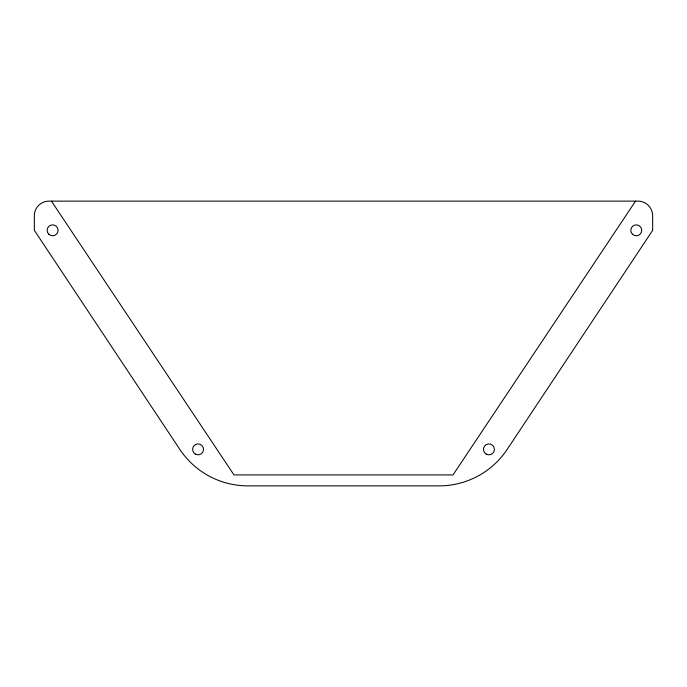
<?xml version="1.0" encoding="UTF-8"?>
<svg xmlns="http://www.w3.org/2000/svg" width="687" height="687" viewBox="0 0 687 687"><rect width="100%" height="100%" fill="white"/><g stroke="black" fill="none" stroke-linecap="round" stroke-linejoin="round"><path stroke-width="1.03" d="M635.544 201.128L453.016 474.915L233.984 474.915L51.456 201.128M652.65 230.334L507.195 449.367A81.71 81.71 0 0 1 439.13 485.872L247.87 485.872A81.71 81.71 0 0 1 179.805 449.367L34.35 230.334L34.35 215.735A14.599 14.599 0 0 1 48.949 201.128L638.051 201.128A14.599 14.599 0 0 1 652.65 215.735L652.65 230.334M632.401 234.207A5.479 5.479 0 0 0 641.555 231.751A5.479 5.479 0 0 0 634.848 225.044A5.479 5.479 0 0 0 632.401 234.207M48.734 234.207A5.479 5.479 0 0 0 57.888 231.751A5.479 5.479 0 0 0 51.181 225.044A5.479 5.479 0 0 0 48.734 234.207M195.323 454.107A5.479 5.479 0 0 0 203.532 449.367A5.479 5.479 0 0 0 195.323 444.626A5.479 5.479 0 0 0 195.323 454.107M486.198 454.107A5.479 5.479 0 0 0 494.417 449.367A5.479 5.479 0 0 0 486.198 444.626A5.479 5.479 0 0 0 486.198 454.107"/></g></svg>
